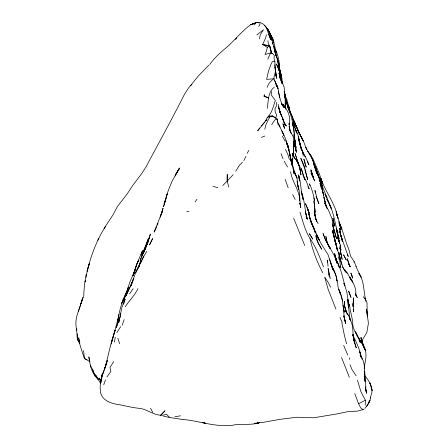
<?xml version="1.0" encoding="UTF-8"?>
<svg xmlns="http://www.w3.org/2000/svg" width="448" height="448" viewBox="0 0 448 448"><rect width="100%" height="100%" fill="white"/><g stroke="black" fill="none" stroke-linecap="round" stroke-linejoin="round"><path stroke-width="0.67" d="M222.818 185.489L227.214 181.054L227.231 174.507L227.214 181.054L228.771 187.124M285.561 107.503L285.572 101.584L284.099 86.974L279.496 76.065L280.364 78.826L278.981 72.996L280.045 78.204M364.683 371.834L364.851 378.868C364.476 370.686 365.534 361.799 360.069 354.866L361.161 357.375M276.702 102.34L276.657 105.504L274.943 108.954L275.229 112.062L276.696 114.962L275.666 118.21L272.317 115.998L267.254 117.51L265.636 120.854L266.75 120.042M364.689 371.168L365.03 381.494M355.6 295.658C356.894 288.926 353.326 282.817 350.056 277.284L352.554 282.246L351.484 279.272L351.674 280.577M349.574 306.13L349.625 304.063C349.703 310.251 352.072 316.187 352.699 322.336C352.374 330.014 358.075 335.681 360.326 342.58L359.078 340.228M284.749 98.106L284.822 95.396M292.309 164.73L292.46 160.759L292.298 162.809M289.033 124.432L289.089 123.077L289.677 129.55M340.715 246.781L340.418 254.229L340.357 247.923L340.906 250.062L340.284 248.147M285.303 107.464L285.242 98.482L285.23 107.738M302.674 153.434L302.753 152.242L300.009 144.833L298.222 136.595M350.151 319.564L350.174 319.228C348.365 309.904 348.622 300.3 346.55 291.054C343.039 280.862 341.992 269.853 336.168 260.501M289.156 124.51C291.206 116.777 287.487 109.777 282.716 103.919L284.536 107.201M292.757 155.238L292.942 153.255L293.233 156.548L292.807 154.095M83.731 294.235L84.666 283.293L85.327 280.655L85.042 281.96C88.424 262.545 94.825 243.135 105.459 226.436L104.171 228.284L113.154 214.631L117.309 206.702L126.918 194.275L133.342 184.626L141.742 173.555L146.44 166.208L149.671 159.992C161.454 138.186 173.303 116.407 184.498 94.287L188.311 88.306L198.313 75.998L208.863 65.173M365.137 405.272L365.63 400.674L360.819 391.524L357.442 380.094M85.792 277.351L86.156 274.495M267.243 108.343C268.509 101.13 267.786 92.036 274.254 87.231M364.19 368.34C364.997 361.015 368.155 353.332 363.524 346.494L364.756 349.44L362.303 343.969L357.851 336.694M79.475 343.084L78.708 337.826L79.475 343.084C78.042 341.001 76.754 338.47 77.319 335.877M106.859 362.785L102.771 373.962L100.582 381.959L102.435 373.094C100.806 379.826 99.277 386.725 100.834 393.618C103.516 401.61 112.627 403.799 120.002 404.835C126.689 406.19 133.319 407.831 140.14 408.425C149.117 409.847 157.041 418.135 166.572 414.204L169.254 417.183M264.124 96.365L264.365 94.898L264.124 96.365L268.604 97.966L264.09 95.956M114.419 342.16L115.276 337.249M117.359 322.739C119.263 311.578 121.755 300.406 127.495 290.5M117.37 322.678L119.034 314.502M271.83 91.47L271.13 94.746L275.358 100.475C273.19 106.344 272.166 113.036 267.254 117.51M259.426 38.892L260.338 34.692L263.48 29.77L256.838 34.916M264.83 129.265L265.748 125.098L268.537 119.252L270.105 116.777L272.317 115.998L271.202 116.805M370.698 397.079L369.964 400.366L368.418 403.788M362.09 342.031L362.69 339.405L366.862 332.422L368.402 323.282L366.542 309.019L367.416 316.786M120.73 313.555L118.714 322.722L120.299 316.137M100.582 381.959L102.054 376.32L107.38 360.259M274.837 64.775L275.626 70.952L273.918 77.56L274.019 78.725L278.029 88.558L279.614 97.737M269.842 47.482L271.393 52.119L270.01 46.665L269.181 45.674L267.322 47.376L266.347 51.414L265.031 54.533L270.514 52.948L272.485 53.486L274.288 55.401L274.047 58.598L274.87 61.656L275.167 68.93M111.591 342.373L118.378 317.772M120.686 313.79L120.383 315.028L121.923 307.272L125.132 299.135L123.603 304.203M161.28 214.889L163.055 208.085L160.222 217.118L162.31 211.372L154.168 232.092L156.526 226.895M165.502 199.119L167.244 193.872L163.537 206.73L164.657 203.084M83.11 297.164L81.054 303.486L82.006 299.919M267.96 40.706L268.307 43.803L269.786 46.189L269.618 46.822L270.01 46.665L271.174 52.78L272.485 53.486M164.83 202.44L165.525 199.875M106.534 362.863L104.894 368.211C108.45 355.505 110.622 342.412 115.31 330.002L112.767 338.397M135.167 269.438L135.453 268.419M370.765 396.138C374.293 388.69 369.37 381.091 364.616 375.514M82.113 299.684L81.054 303.486L83.149 297.164M111.154 344.053L111.692 342.166M112.05 340.906L112.588 339.018M133.902 273.7L136.718 264.281L142.503 250.65L141.03 254.559M127.159 290.942L129.634 282.582L134.439 271.466L133.218 274.848L136.69 264.275L138.309 260.842L135.593 267.91M133.913 273.734L135.027 269.954L132.978 275.794M266.476 34.821L265.378 38.517L262.651 44.526L267.322 47.376M138.947 266.644L140.252 262.354L138.975 266.75M127.159 290.965L128.318 287.263L123.39 300.742L125.692 294.969M138.555 267.96L139.082 266.252L135.677 272.614L130.934 285.779L133.745 278.331L126.022 295.826L132.793 281.294M148.59 239.753L150.427 234.046L147.224 243.886L144.631 249.9L148.506 240.688L146.222 246.473L149.453 237.367L143.746 252.286L147.224 243.886M166.606 195.776L168.448 190.07L172.211 180.874L179.603 168.006L175.963 173.919L179.441 168.258L175.207 175.526L175.857 174.143L175.213 175.98M165.519 199.786L164.063 203.834L166.006 198.71M370.205 397.958L370.591 396.777M364.974 408.369L368.273 403.861L369.051 401.509M78.389 311.321L81.435 302.249L78.389 311.321C76.009 317.218 75.023 323.943 76.793 330.131M133.896 273.302L135.027 269.954M105.913 364.879L107.341 360.662M111.899 341.197L112.762 338.66M111.838 341.376L112.594 339.142M103.768 384.754L105.47 379.814M122.142 325.287L124.124 319.642M132.983 275.856L133.666 273.941M83.362 296.531L84.028 294.7M165.194 200.878L166.04 198.632M267.103 87.377C268.24 83.77 270.838 80.696 274.019 78.725L266.622 79.419L268.486 71.137L270.939 64.417L272.362 61.561L274.87 61.656M125.944 294.325L126.991 291.586M139.261 265.681L141.131 260.814L135.677 272.614L143.847 256.116L140.56 263.228M267.842 59.108L270.514 52.948M143.746 252.286L145.706 247.694M116.855 332.55L120.708 326.665M127.266 290.606L125.238 295.288L126.924 291.631M157.282 225.159L158.038 223.423M126.711 292.41L127.518 290.685M145.947 247.117L141.277 257.426L143.478 252.84M243.835 160.714L245.941 156.279M368.273 403.861L369.964 400.366L366.722 406.37M343.851 315.924L345.71 323.568C342.401 312.284 344.54 300.07 338.727 289.397L340.53 294.476L337.904 286.378L337.714 283.254L336.454 278.085L336.969 281.114C336.868 275.145 333.217 270.469 331.346 265.026L333.407 270.206L330.434 262.702M258.675 26.566L260.137 23.817M235.698 171.321L239.462 165.206L242.469 162.266M247.134 153.378L248.825 150.394M125.294 306.723C129.214 300.535 134.77 295.456 137.973 288.585M271.69 124.701L274.887 119.924L276.982 118.843L272.748 116.049L268.744 116.026M143.276 257.029L146.832 251.373M97.832 240.15L98.89 238.493M113.714 361.631L110.006 367.433L110.88 371.442L106.91 377.02M129.595 293.905L133.106 288.658M195.07 202.026L196.93 199.265M209.714 64.506C214.362 58.016 220.321 52.466 226.503 47.477C234.926 40.242 241.634 31.192 250.701 24.73L257.006 22.4L258.546 22.462L259.375 23.212M259.7 128.033L257.65 130.861L265.58 120.893M254.453 24.886L256.099 22.618L250.79 24.679L257.006 22.4C265.591 21.627 269.108 31.92 271.174 38.304C274.058 45.735 275.688 53.553 277.939 61.18L273.896 47.975M235.564 39.452L236.734 37.906M233.167 174.642L227.214 181.054M190.87 85.613L191.968 84.246M261.419 125.966L264.841 122.046M265.636 120.854L266.963 119.543M353.758 262.074L354.262 261.682L350.549 256.161L349.042 249.95C345.15 240.654 342.899 230.821 338.946 221.57M340.491 245.19L340.172 245.358L339.814 248.942L340.603 245.65L337.596 237.619L339.472 242.687L336.644 230.67L339.136 241.819L338.184 236.796L338.626 240.195M364.129 409.091L362.947 409.623L360.769 407.977L358.54 403.743L365.148 400.327M261.302 137.474L264.886 136.007M250.824 24.646L255.332 23.369M362.947 409.623L357.426 411.13L347.945 411.634L336.655 413.969L313.746 417.782L296.845 417.245L280.006 419.345L263.166 422.341L254.447 423.36L255.758 423.175M259.353 422.671L257.398 423.192L259.689 422.621C252.006 425.197 243.97 423.942 236.074 424.558C231.896 425.622 227.618 425.818 223.334 425.55C209.58 425.37 196.582 420.504 182.913 419.502M174.742 416.825L180.482 415.783M257.068 422.99L259.034 422.71M186.777 211.383L188.922 211.422M182.834 419.496L169.994 417.575L163.352 416.114M269.181 45.674L262.651 44.526L266.543 45.433M204.982 423.063L202.334 422.531L205.643 423.198M267.842 45.735L269.786 46.189M213.013 186.25L217.829 187.746M87.086 359.8L84.437 358.495C82.426 352.671 80.377 346.942 78.999 340.934L79.929 342.569M89.998 361.682L84.437 358.495L83.569 350.543M344.736 270.575L347.038 272.955L344.736 270.575L342.586 266.818M98.336 379.574C91.683 373.968 90.076 365.014 88.838 356.877L89.326 358.775M100.498 383.286L95.396 374.69L98.269 379.154M361.155 277.172L358.803 273.286C364.342 280.885 363.446 290.959 365.618 299.712L367.013 302.63L367.226 314.294M307.518 151.138L309.758 153.782L312.866 158.637M307.468 151.234L310.839 155.445L317.794 173.578L315.89 169.473C319.357 175.79 321.255 182.801 322.302 189.896L321.401 184.66M98.459 379.294L96.863 377.289L98.28 379.31M268.167 30.654L269.461 32.284L273.84 42.308L270.542 34.334L267.77 29.417L273.168 39.267L276.22 52.679L275.453 49.655C278.286 55.451 279.507 61.88 279.373 68.309M363.194 296.643L365.775 299.902L365.876 301.28M264.673 25.486L268.486 30.649L268.341 30.246M323.495 266.913C319.788 257.197 316.142 247.307 310.072 238.706C305.066 230.608 302.837 221.206 299.998 212.24M345.117 271.124L345.873 272.216M348.802 315.918L345.537 311.091L348.802 315.918L350.722 320.981L349.681 318.634C353.282 324.318 352.682 331.229 353.354 337.618L353.007 334.522L354.525 342.81L353.007 334.522M266.246 27.446L269.461 32.284L267.77 29.417M324.929 277.446L328.143 282.285L330.624 287.246M281.411 103.706L283.954 107.548L281.574 103.734L282.307 104.916L280.353 99.859L278.438 91.655M349.283 277.138L351.708 280.829L347.407 273.274L343.37 268.582L340.62 260.506L338.789 252.274L341.706 264.359M281.803 116.586L280.084 112.538L278.393 106.506L280.022 112.381L282.436 117.522L284.194 122.606L286.367 125.983L283.954 122.27L282.341 118.462M303.582 154.241L305.312 156.934M281.876 130.76L283.954 135.391L277.642 122.041L277.049 118.95L278.18 125.104M356.149 375.771L352.111 369.785L349.978 364.762M311.343 223.076L308.795 214.082L311.181 222.219L309.529 217.112L314.524 230.188L311.662 223.362L319.329 240.145L316.719 235.486L321.966 245.078L327.874 254.363L333.407 270.206M287.515 167.009L284.138 161.179M371.14 387.537L372.165 390.516L371.207 387.363M329.694 248.142L325.998 240.688L335.048 256.934L337.204 263.48L335.048 256.934L336.879 262.254L335.776 259.801M282.262 136.108L285.13 141.002M307.882 186.726L309.215 189L306.438 181.614L303.738 176.686L305.01 179.861L301.325 168.554L302.506 173.068M328.188 244.731L330.378 248.483L327.522 243.583M101.046 382.183L99.277 378.106L101.063 381.741M316.719 235.486L317.554 236.936L316.428 234.886M332.097 267.131L334.908 272.037M293.182 120.686L294.89 123.693L293.138 120.142M101.007 382.161L100.397 381.069L100.979 382.262M322.767 272.765C317.117 262.063 312.642 250.544 310.072 238.706M150.517 408.173L152.757 412.367M333.469 270.077L335.692 274.266M284.53 107.106L283.92 105.946L284.486 107.195M293.138 154.745L293.569 155.568L292.684 153.698M268.638 34.272L270.654 39.424L266.644 28.302M326.704 197.484L324.968 194.152L326.911 198.033L325.489 195.121M292.706 119.314L296.957 127.344L298.715 132.429L295.45 124.443L299.69 134.495L297.69 129.45M297.718 130.329L303.296 140.963L299.062 132.916M300.356 170.99L300.916 174.938L300.026 167.468L296.352 159.555L298.441 163.912M317.402 241.73L321.681 249.211L318.898 244.3L316.243 237.994L315.924 235.441L317.111 240.845M315.375 217.375L314.541 213.478L316.719 221.648L315.65 218.68L318.125 223.642M292.678 194.522L295.154 199.489M315.65 218.68L316.674 220.735M352.845 335.182C356.104 341.572 359.285 348.118 360.73 355.186M293.16 170.425L294.784 173.723L293.457 170.985L294.213 174.014L288.378 147.146L286.149 140.896M338.01 265.11L339.226 267.596L338.598 264.55L335.037 256.614L336.874 261.688L334.589 253.534L336.51 260.613M355.471 293.944L357.252 297.606L355.583 293.849M320.04 180.874C324.072 190.126 327.611 199.595 331.419 208.958M328.905 203.33L326.816 198.974C334.247 210.974 335.026 225.417 339.114 238.666L336.28 228.351M278.802 124.494L280.017 127.025M340.043 317.453L342.222 322.801M357.554 336.073L355.482 331.71C357.913 337.999 362.785 342.944 364.756 349.44M347.726 355.046L343.7 345.414M292.006 116.239L294.073 120.602L296.01 126.571L294.23 121.117L297.22 128.604L303.514 141.383L306.684 149.464L305.71 147.314L313.13 160.742L316.781 173.566L313.292 163.358M348.807 263.95L350.213 266.862L348.169 262.612L349.994 266.442L347.301 258.815L348.622 263.306M293.63 218.103L304.724 245.521M282.806 132.854L285.163 137.838L288.333 148.075L286.132 140.952M329.778 248.254L327.258 242.922L328.49 245.65L326.682 240.962L325.858 236.421L327.538 244.009M361.071 277.088L357.179 269.209L354.262 261.682M285.494 149.486L287.834 154.476L289.47 159.583M292.835 125.126L293.871 127.49L292.23 123.054M314.653 166.578L318.091 175.084M316.428 234.998L318.147 238.75M286.899 143.64L287.151 144.2L286.395 142.654L287.823 145.471L288.966 150.198L287.672 145.029L286.451 142.716L288.378 147.146L287.398 144.788M312.956 158.816L319.329 173.695L322.689 183.898L320.846 178.158C325.231 192.041 335.608 203.543 337.786 218.243M307.502 161.818L308.874 164.87C305.906 155.982 299.449 148.512 298.894 138.712L299.286 141.618M286.938 104.177L288.081 107.974M306.09 216.395L307.378 219.33L305.323 211.613M329.202 203.952L331.145 208.337M292.841 154.246L294.734 158.525L292.706 153.479M274.613 80.601L278.029 88.558L277.29 85.529M347.48 254.705L348.258 256.474L341.113 236.477L339.623 231.342L342.087 239.462L341.113 236.477L339.707 228.172L340.043 232.154M298.743 165.39L297.998 162.786L300.026 167.468M317.794 173.578L314.401 165.614L316.512 170.638M336.23 228.138L338.128 232.562M284.928 95.222L287.062 100.246L289.75 110.566L289.296 109.379M334.79 241.086L335.429 242.782M311.954 224.106L313.247 227.254L310.167 219.234L311.181 222.219M293.132 141.562L295.389 147.09L296.374 152.309L294.095 143.377L295.389 147.09L293.446 142.038M358.54 403.743L354.732 393.518M339.942 224.05L341.964 229.09M302.753 152.242L303.173 155.994M315.022 166.505L314.3 164.707L315.885 167.591L318.158 175.112M315.504 167.703L317.582 173.846M297.998 162.786L299.046 165.402L300.238 170.587L299.118 166.69M286.894 103.835L287.778 106.053L287.986 108.041M326.189 206.819L324.688 203.034L328.776 210.879L332.013 218.87L333.004 224.09L333.474 232.551L334.762 240.223L332.354 230.513L336.05 243.813L337.025 249.038L335.804 244.065M343.868 283.433L344.87 285.953L343.907 283.489M285.97 100.262L288.008 105.577L289.246 110.264L291.827 115.209L294.874 125.468L293.67 122.388M286.076 100.682L288.008 105.577L288.814 110.13M364.924 297.937L365.618 299.712M338.817 222.684L340.536 227.102L339.528 224.347L340.917 229.454L338.671 219.8L336.202 212.789L337.999 218.187L336.162 211.686L337.445 216.854M334.006 223.994L334.678 225.73L332.965 218.165L333.374 220.791M328.334 273.706L330.294 278.757L328.11 268.442L329.364 275.335M289.094 108.836L291.71 115.618M297.03 133.515L293.401 123.486L296.324 131.533L295.35 129.466L297.847 134.428L300.86 147.084L301.106 147.801L298.9 139.636L300.86 147.084L303.005 152.863M286.076 100.531L288.512 108.158L286.076 100.531L288.008 105.577L288.557 108.842M305.351 164.797L306.258 167.166L303.89 159.029L305.122 164.203M316.053 196.246L318.875 203.65L317.044 198.576L314.955 190.389L315.386 193.01M319.631 179.995L320.835 183.159M329.414 259.045L332.842 269.231L332.282 267.658M281.075 153.664L282.99 158.738M341.494 357.448L349.345 377.272M292.214 123.015L293.871 127.49M335.58 242.967L333.603 234.763L338.722 254.134L340.788 267.714L340.312 265.899M300.77 148.17L301.482 150.125M335.91 309.092L328.087 289.195L324.8 277.53M320.835 183.137L319.648 179.861L320.225 181.759M288.204 187.852L285.174 179.418M346.892 313.09L344.753 307.093L344.271 301.274L344.753 307.093L346.506 312.631L344.4 304.976L344.574 306.292M89.118 359.061L89.729 360.786M284.194 122.606L285.236 125.586L282.436 117.522M281.82 116.525L279.367 109.502L280.392 113.366M298.738 164.534L295.047 153.462L297.13 160.115M333.026 226.576L336.538 238.722L332.646 224.571M319.166 178.203L320.863 183.17L320.023 180.813L322.409 185.791L320.953 182.241L321.518 184.638M355.449 345.514L356.266 347.9L353.965 339.746M269.864 35.37L270.939 38.556M332.881 220.315L334.897 226.38M271.382 39.872L270.39 36.898L271.382 39.945M304.601 168.375L300.804 158.25L304.343 166.186L307.619 179.558L305.385 171.399M371.661 388.405L369.874 382.956L370.826 386.103M332.55 224.549L333.525 227.539L332.562 223.759M274.45 49.151L275.223 51.542M288.378 108.304L289.38 111.423M274.462 49.19L275.89 53.665M353.78 339.954L355.242 344.921M340.743 235.357L342.675 241.595L341.981 239.338M117.874 338.234L119.616 343.806M290.226 112.851L288.876 108.483L289.968 112.336M362.057 359.257L359.738 351.77L361.094 356.922M338.923 257.219L339.315 258.496L338.901 256.777M340.889 295.417L342.619 301.011M272.166 42.386L272.742 44.257M320.611 183.025L323.702 195.042L322.784 192.041M284.206 91.806L285.001 94.444L285.41 98.666L284.273 91.409M343.543 309.204L344.45 312.206L342.933 305.054M287.448 145.499L287.997 147.353M335.754 243.55L336.426 245.868L334.813 239.943L336.09 245.118M275.733 73.506L276.254 75.309L274.831 67.01M299.886 203.353L300.429 205.279L299.886 202.989M327.085 208.802L323.966 197.445L325.27 203.174M294.112 133.762L294.157 136.909L295.086 142.139L294.045 134.697L295.26 144.306L293.877 129.254L292.264 123.301M340.234 247.643L340.9 250.029L340.312 247.296M281.792 78.288L277.29 59.735L281.792 78.288L281.954 82.981L281.792 78.288L280.767 73.73M302.674 173.712L303.195 175.644M314.888 167.378L313.13 160.742L313.522 162.221M293.093 125.39C291.413 114.71 287.067 104.832 284.732 94.237M295.439 145.236L296.162 148.266L294.812 139.955M304.914 169.585L305.228 170.794M279.804 70.078L281.12 75.247L278.678 63.963L279.546 68.527L278.488 60.838L279.093 66.125M275.666 74.032L276.763 78.383L275.811 74.502M336.252 245.762L337.378 250.281L336.918 248.13M346.662 343.773C344.512 336.941 343.319 330.03 341.914 323.036M362.432 343.47L361.066 337.91L363.345 345.604L361.603 340.514L364.997 348.477L365.473 350.874M321.11 187.69L320.018 183.215L322.028 188.63L325.276 203.179M281.898 82.746L280.762 78.114L281.77 82.6M362.421 343.426L360.982 337.462L361.463 340.077M343.946 316.372L345.19 321.546L343.874 315.857M298.631 175.084C301.179 183.142 300.642 191.71 303.234 199.791L301.37 191.565C304.657 200.295 304.668 209.591 307.026 218.49L305.267 211.148M281.406 82.04L279.759 75.096L280.834 80.298M284.245 91.202L285.27 96.628L284.704 94.203M275.638 54.628L275.94 55.944L273.941 46.374L275.638 54.628L274.574 49.358L274.63 49.644M321.35 183.826L320.438 179.822L320.813 182.448M278.186 104.317L280.022 112.381M309.91 185.584L309.512 183.814C311.898 189.235 313.746 194.953 314.451 200.866L313.919 197.803M284.273 92.294L284.564 93.593L284.239 91.756M300.412 170.75L300.647 171.825M297.282 160.782L297.578 162.114M275.761 74.424L276.158 76.25L275.626 70.952M342.21 240.587L341.779 238.594L342.199 240.542M288.719 150.069L290.192 156.901M90.642 365.114L91.291 368.155M290.192 112.946L288.607 105.521L289.99 112.062M321.765 186.827L321.44 185.282L322.65 191.369M335.849 275.033L336.442 277.883M291.29 161.504L289.318 151.71L291.906 165.301L290.696 158.642M315.162 216.238L315.403 217.459M296.99 181.154L298.648 189.42L297.461 184.234C300.479 191.789 299.253 199.914 300.776 207.693L299.998 203.795M299.83 181.093L298.609 174.95L298.833 176.932M360.903 355.858L361.166 357.202M281.809 82.51L280.246 74.088L280.476 76.742M76.854 330.025L76.602 328.72L77.129 337.176M353.242 309.322L353.657 311.774L353.136 303.318L353.651 297.842L352.979 306.499L353.136 303.318L353.136 305.34M275.901 83.535L276.444 86.778M338.951 239.618L339.601 243.449M356.042 266.14L356.11 266.532M282.206 83.507L281.982 82.135L282.117 83.446M315.459 217.398L314.401 210.347L315.039 215.628M290.646 171.685C291.872 181.916 299.953 190.35 299.634 200.95M285.684 109.222L285.281 104.787L285.421 107.458M338.94 258.255L339.119 259.532M289.386 128.201L289.106 126.23L291.172 133.487L289.29 129.354L293.451 137.183L293.597 145.051M314.261 204.058L315.213 212.442L313.936 200.878L314.194 203.42M332.623 224.42L332.786 225.702M328.07 266.23L327.348 260.182L327.578 262.13M297.875 185.926L296.99 178.002L293.938 169.977L291.794 161.801L292.454 165.396L292.219 161.694L292.23 163.957M295.12 143.058L295.26 144.306M293.608 145.706L293.289 142.397L293.754 145.975L292.488 162.988L292.443 158.542M281.893 80.982L282.139 83.53M348.152 305.178L347.922 299.365L348.253 305.222M101.259 378.689L101.377 380.016M293.709 128.442L294.011 132.429M77.778 340.222L77.297 333.939L77.37 336.168M365.047 381.55L364.622 377.49L365.624 382.71L365.882 391.21L365.579 388.791L366.727 393.299L365.35 386.882M333.082 231.661L333.166 233.033M348.326 306.527L348.398 307.826M349.334 357.868L349.412 359.47M299.158 178.982L299.074 177.1L299.096 179.122M293.754 145.975L293.395 152.057L293.754 145.975M88.374 266.493L87.069 271.292L89.482 263.144L88.374 266.493M124.432 298.334L123.609 301.358L125.44 295.002L124.432 298.334M140.672 259.129L140.14 261.022L141.893 255.758L140.672 259.129M116.329 327.41L119.459 318.511L116.329 327.41M148.277 238.879L144.934 248.002L141.882 254.839L145.141 247.811L143.522 251.401L148.277 238.879M122.522 301.336L121.766 303.257L123.805 298.116L122.522 301.336M152.561 238.683L149.531 244.888L152.561 238.683M164.914 410.816L160.787 415.38L160.507 415.229L164.914 410.816M312.698 239.019L309.49 233.828L312.698 239.019M297.819 162.596L295.467 158.698L297.819 162.596M346.209 259.93L343.644 254.979L346.209 259.93M284.01 126.722L282.901 123.754L284.564 128.419L284.01 126.722M313.662 177.979L310.968 171.063L313.662 177.979M296.99 178.002L294.61 173.018L296.99 178.002M312.413 175.963L311.018 173.046L314.703 180.958L312.413 175.963M325.842 240.834L323.064 233.57L325.842 240.834M307.535 208.342L305.474 203.655L309.26 213.08L307.535 208.342L309.686 216.16L307.535 208.342M277.508 66.366L276.466 63.958L279.457 71.361L280.392 75.13L278.802 68.947L279.457 71.361L277.508 66.366M319.704 179.558L316.467 171.573L319.704 179.558M351.971 275.733L350.902 273.062L352.554 278.163L351.971 275.733M95.054 376.006L92.344 368.9L95.054 376.006M349.11 292.342L348.622 291.082L351.025 297.427L349.11 292.342M314.283 229.6L313.74 228.094L315.431 233.19L314.283 229.6M296.066 150.186L295.736 149.223L296.066 150.186M312.833 176.294L310.946 169.904L312.833 176.294M342.11 259.325L340.452 251.065L342.11 259.325"/></g></svg>
